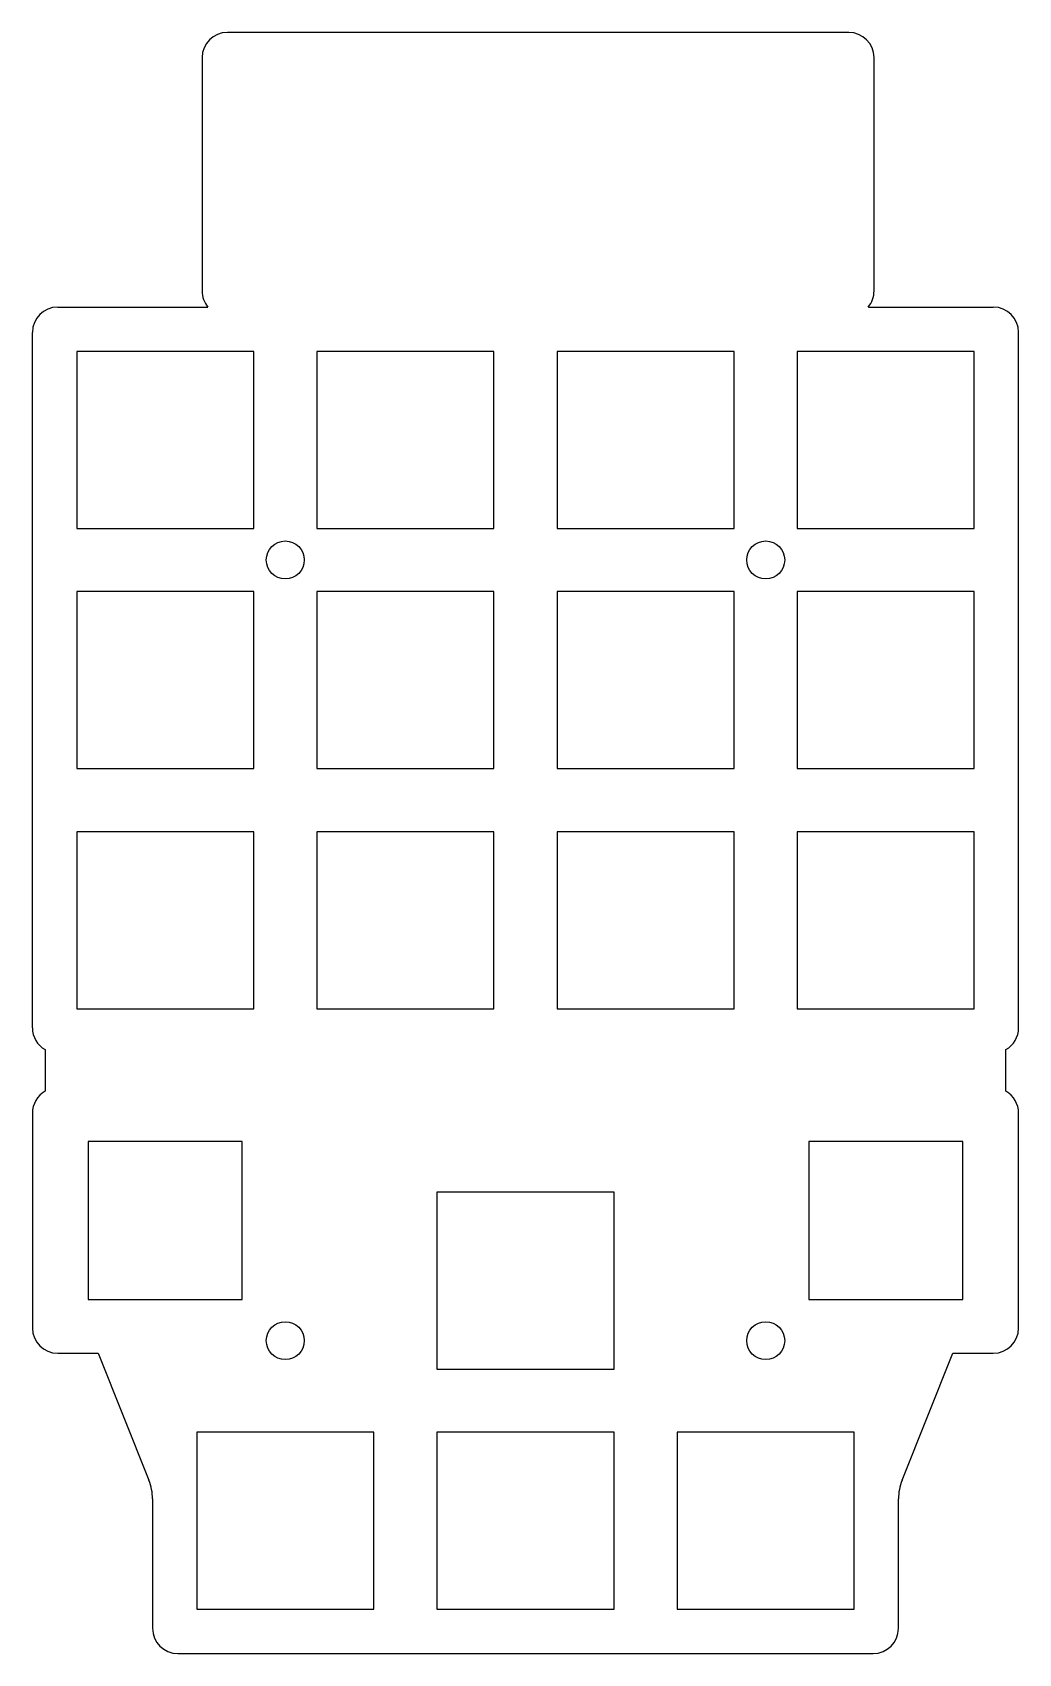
# Model space of a CAD drawing. Header units: millimetres. Extents: x 90 to 168, y -178 to -50.
import ezdxf

# ---------------------------------------------------------------- set-up
doc = ezdxf.new("R2010")
doc.units = ezdxf.units.MM

msp = doc.modelspace()

# ---------------------------------------------------------------- linework, layer by layer
at = {"linetype": 'CONTINUOUS'}
for p, q in [((154.07, -49.77), (104.92, -49.77)), ((102.92, -51.77), (102.92, -70.22)), ((156.07, -70.22), (156.07, -51.77)), ((91.5, -71.5), (103.38, -71.5)), ((155.62, -71.5), (165.5, -71.5)), ((89.5, -128.5), (89.5, -73.5)), ((167.5, -128.5), (167.5, -73.5)), ((107, -75), (93, -75)), ((93, -75), (93, -89)), ((107, -89), (107, -75)), ((126, -75), (112, -75)), ((112, -75), (112, -89)), ((126, -89), (126, -75)), ((145, -75), (131, -75)), ((131, -75), (131, -89)), ((145, -89), (145, -75)), ((164, -75), (150, -75)), ((150, -75), (150, -89)), ((164, -89), (164, -75)), ((93, -89), (107, -89)), ((112, -89), (126, -89)), ((131, -89), (145, -89)), ((150, -89), (164, -89)), ((107, -94), (93, -94)), ((93, -94), (93, -108)), ((107, -108), (107, -94)), ((126, -94), (112, -94)), ((112, -94), (112, -108)), ((126, -108), (126, -94)), ((145, -94), (131, -94)), ((131, -94), (131, -108)), ((145, -108), (145, -94)), ((164, -94), (150, -94)), ((150, -94), (150, -108)), ((164, -108), (164, -94)), ((93, -108), (107, -108)), ((112, -108), (126, -108)), ((131, -108), (145, -108)), ((150, -108), (164, -108)), ((107, -113), (93, -113)), ((93, -113), (93, -127)), ((107, -127), (107, -113)), ((126, -113), (112, -113)), ((112, -113), (112, -127)), ((126, -127), (126, -113)), ((145, -113), (131, -113)), ((131, -113), (131, -127)), ((145, -127), (145, -113)), ((164, -113), (150, -113)), ((150, -113), (150, -127)), ((164, -127), (164, -113)), ((93, -127), (107, -127)), ((112, -127), (126, -127)), ((131, -127), (145, -127)), ((150, -127), (164, -127)), ((90.5, -130.23), (90.5, -133.52)), ((166.5, -133.52), (166.5, -130.23)), ((89.5, -135.25), (89.5, -152.25)), ((167.5, -152.25), (167.5, -135.25)), ((106.1, -137.5), (93.9, -137.5)), ((93.9, -137.5), (93.9, -150)), ((106.1, -150), (106.1, -137.5)), ((163.1, -137.5), (150.9, -137.5)), ((150.9, -137.5), (150.9, -150)), ((163.1, -150), (163.1, -137.5)), ((135.5, -141.5), (121.5, -141.5)), ((121.5, -141.5), (121.5, -155.5)), ((135.5, -155.5), (135.5, -141.5)), ((93.9, -150), (106.1, -150)), ((150.9, -150), (163.1, -150)), ((91.5, -154.25), (94.7, -154.25)), ((94.7, -154.25), (98.71, -164.28)), ((158.29, -164.28), (162.3, -154.25)), ((162.3, -154.25), (165.5, -154.25)), ((121.5, -155.5), (135.5, -155.5)), ((116.5, -160.5), (102.5, -160.5)), ((102.5, -160.5), (102.5, -174.5)), ((116.5, -174.5), (116.5, -160.5)), ((135.5, -160.5), (121.5, -160.5)), ((121.5, -160.5), (121.5, -174.5)), ((135.5, -174.5), (135.5, -160.5)), ((154.5, -160.5), (140.5, -160.5)), ((140.5, -160.5), (140.5, -174.5)), ((154.5, -174.5), (154.5, -160.5)), ((99, -165.77), (99, -176)), ((158, -176), (158, -165.77)), ((102.5, -174.5), (116.5, -174.5)), ((121.5, -174.5), (135.5, -174.5)), ((140.5, -174.5), (154.5, -174.5)), ((101, -178), (156, -178))]:
    msp.add_line(p, q, dxfattribs=at)
for centre in [(109.5, -91.5), (147.5, -91.5), (109.5, -153.25), (147.5, -153.25)]:
    msp.add_circle(centre, 1.5, dxfattribs=at)
for centre, radius, start, end in [((104.92, -51.77), 2, 90, 180), ((154.07, -51.77), 2, 0, 90), ((104.92, -70.22), 2, 180, 219.6057), ((154.07, -70.22), 2, 320.3943, 0), ((91.5, -73.5), 2, 90, 180), ((165.5, -73.5), 2, 0, 90), ((91.5, -128.5), 2, 180, 240), ((165.5, -128.5), 2, 300, 360), ((91.5, -135.25), 2, 120, 180), ((165.5, -135.25), 2, 0, 60), ((91.5, -152.25), 2, 180, 270), ((165.5, -152.25), 2, 270, 360), ((95, -165.77), 4, 0, 21.8014), ((162, -165.77), 4, 158.1986, 180), ((101, -176), 2, 180, 270), ((156, -176), 2, 270, 360)]:
    msp.add_arc(centre, radius, start, end, dxfattribs=at)

doc.saveas('drawing.dxf')
